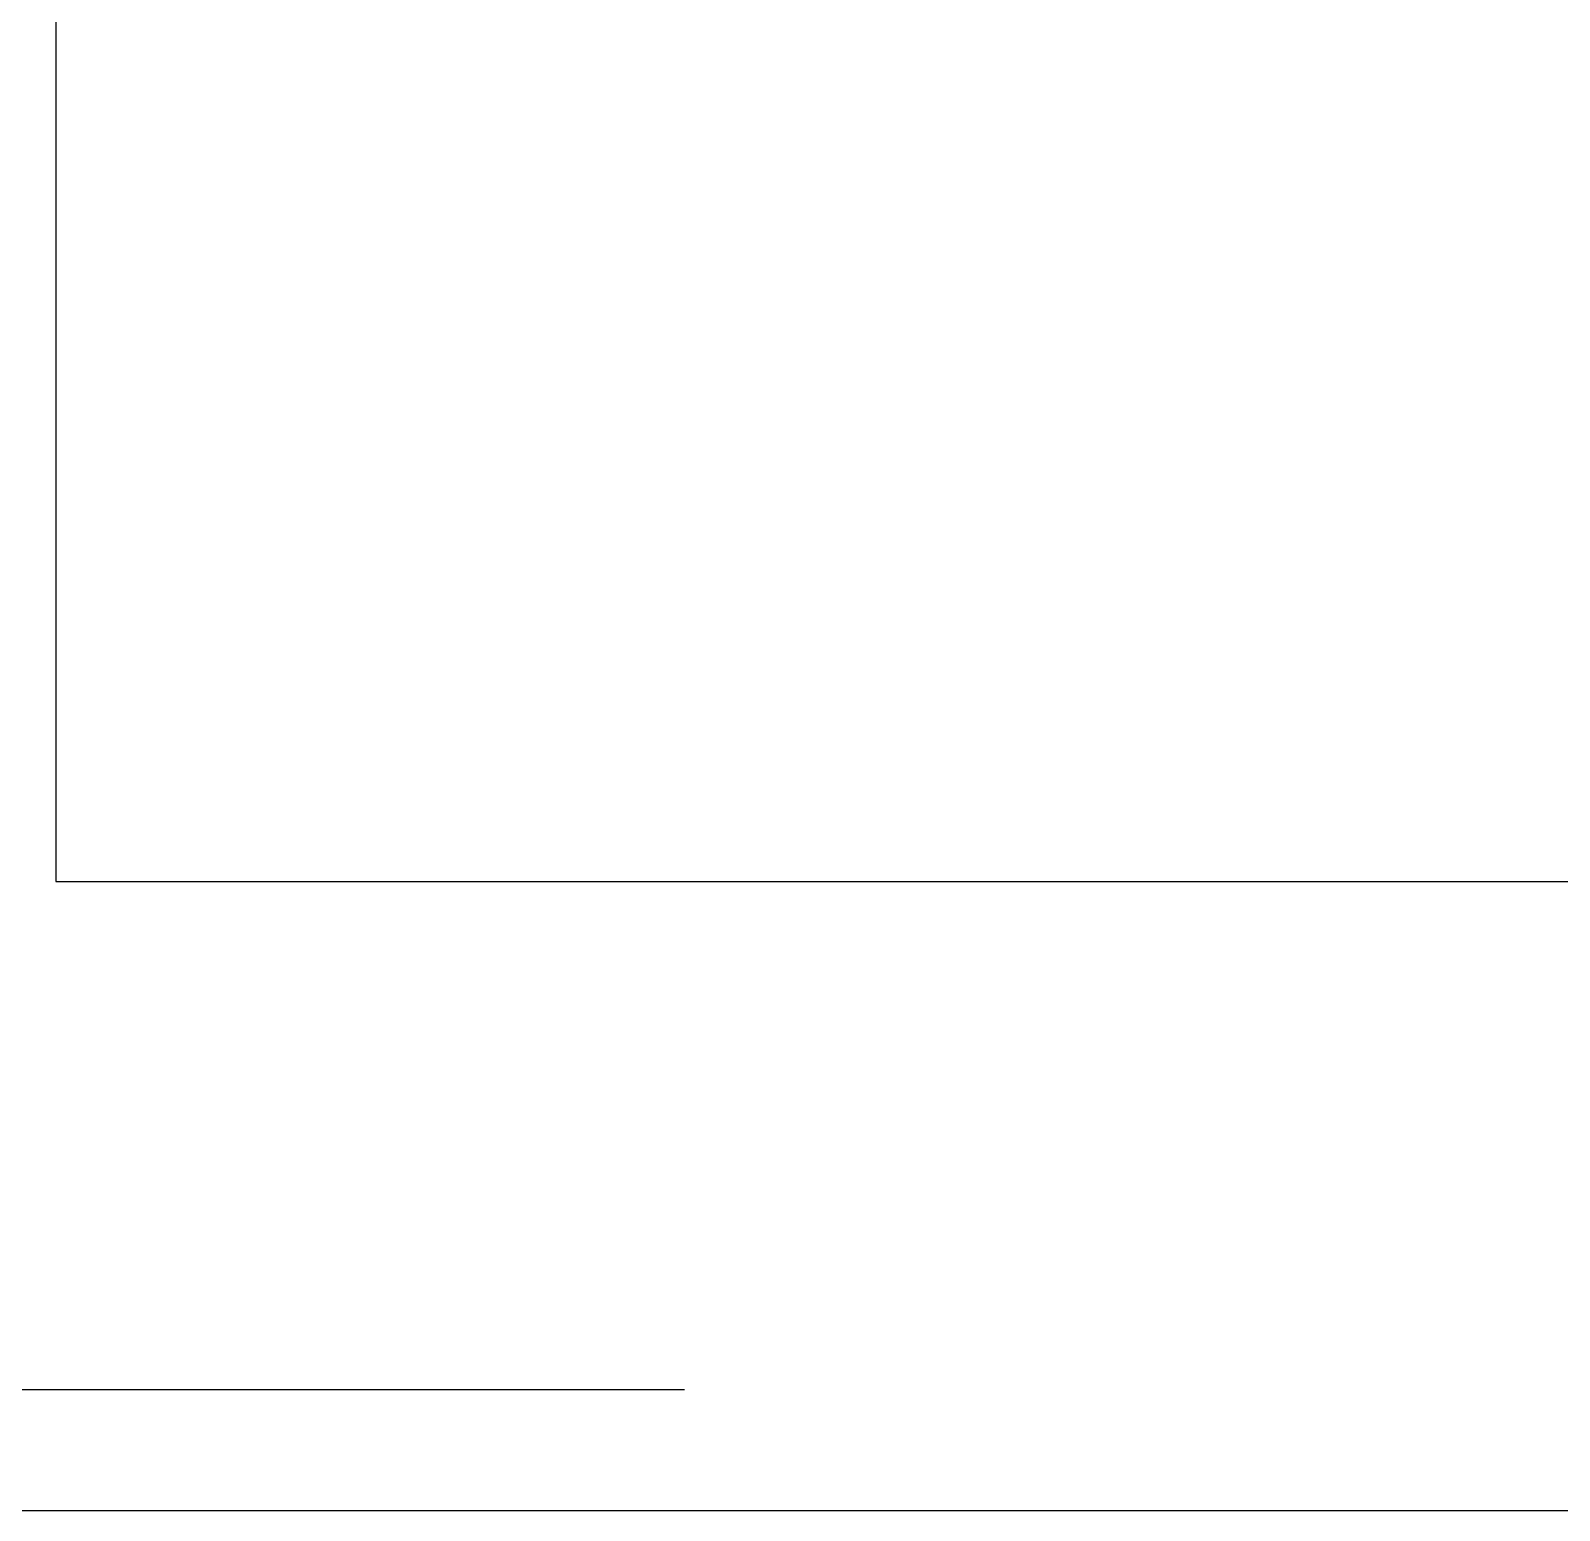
# Model space of a CAD drawing. Extents: x 0 to 7.8, y 0 to 11.
# Drawn here: x 0.2877 to 0.7314, y 0.125 to 0.5544 of the extents above; entities that cross this region are included whole.
import ezdxf

# ---------------------------------------------------------------- set-up
doc = ezdxf.new("R2010")
doc.units = 0
doc.header["$MEASUREMENT"] = 0
doc.linetypes.add('AUSGEZOGEN', pattern=[0])
doc.layers.get('0').update_dxf_attribs({"linetype": 'AUSGEZOGEN'})

msp = doc.modelspace()

# ---------------------------------------------------------------- linework, layer by layer
for points in [[(0.1125, 0.125), (7.7775, 0.125), (7.7775, 0.125), (7.7775, 10.9675), (7.7775, 10.9675), (0.1125, 10.9675)], [(7.775, 10.965), (0.1125, 10.965), (0.1125, 10.965), (0.1125, 0.125), (0.1125, 0.125), (7.775, 0.125), (7.775, 0.125), (7.775, 10.965)], [(6.8625, 10.7825), (0.295, 10.7825), (0.295, 10.7825), (0.295, 0.3075), (0.295, 0.3075), (7.5925, 0.3075)], [(0.295, 6.8775), (0.295, 0.3075)], [(2.3375, 0.3075), (2.3375, 6.8775), (2.3375, 6.8775), (0.295, 6.8775), (0.295, 6.8775), (0.295, 0.3075), (0.295, 0.3075), (2.3375, 0.3075)], [(0.4775, 0.16), (0.1475, 0.16), (0.1475, 0.16), (0.1475, 0.49)], [(0.4775, 0.16), (0.1475, 0.16), (0.1475, 0.16), (0.1475, 0.49)]]:
    msp.add_lwpolyline(points)

doc.saveas('drawing.dxf')
